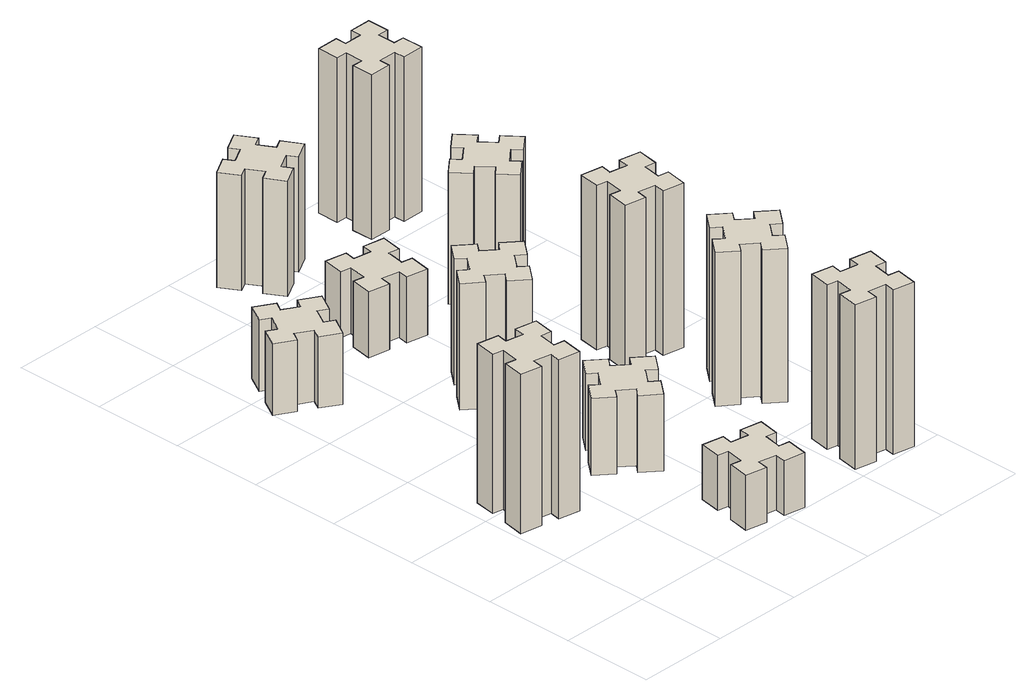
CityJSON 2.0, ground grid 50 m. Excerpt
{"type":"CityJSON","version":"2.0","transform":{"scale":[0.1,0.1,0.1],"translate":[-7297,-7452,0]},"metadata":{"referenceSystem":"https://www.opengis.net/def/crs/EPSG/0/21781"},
"CityObjects":{
"building1":{"type":"Building","attributes":{"class":"1000","function":"1000","usage":"1000","yearOfConstruction":2016,"roofType":"1000","measuredHeight":87,"storeysAboveGround":30,"storeysBelowGround":0},"geometry":[{"type":"Solid","lod":"1","boundaries":[[[[0,1,2,3,4,5,6,7,8,9,10,11,12,13,14,15,16,17,18,19]],[[17,16,20,21]],[[16,15,22,20]],[[15,14,23,22]],[[14,13,24,23]],[[13,12,25,24]],[[12,11,26,25]],[[11,10,27,26]],[[10,9,28,27]],[[9,8,29,28]],[[8,7,30,29]],[[7,6,31,30]],[[6,5,32,31]],[[5,4,33,32]],[[4,3,34,33]],[[3,2,35,34]],[[2,1,36,35]],[[1,0,37,36]],[[0,19,38,37]],[[19,18,39,38]],[[18,17,21,39]],[[24,25,26,27,28,29,30,31,32,33,34,35,36,37,38,39,21,20,22,23]]]]}]},
"building2":{"type":"Building","attributes":{"class":"1000","function":"1000","usage":"1000","yearOfConstruction":2016,"roofType":"1000","measuredHeight":39,"storeysAboveGround":30,"storeysBelowGround":0},"geometry":[{"type":"Solid","lod":"1","boundaries":[[[[40,41,42,43,44,45,46,47,48,49,50,51,52,53,54,55,56,57,58,59]],[[57,56,60,61]],[[56,55,62,60]],[[55,54,63,62]],[[54,53,64,63]],[[53,52,65,64]],[[52,51,66,65]],[[51,50,67,66]],[[50,49,68,67]],[[49,48,69,68]],[[48,47,70,69]],[[47,46,71,70]],[[46,45,72,71]],[[45,44,73,72]],[[44,43,74,73]],[[43,42,75,74]],[[42,41,76,75]],[[41,40,77,76]],[[40,59,78,77]],[[59,58,79,78]],[[58,57,61,79]],[[64,65,66,67,68,69,70,71,72,73,74,75,76,77,78,79,61,60,62,63]]]]}]},
"building3":{"type":"Building","attributes":{"class":"1000","function":"1000","usage":"1000","yearOfConstruction":2016,"roofType":"1000","measuredHeight":30,"storeysAboveGround":30,"storeysBelowGround":0},"geometry":[{"type":"Solid","lod":"1","boundaries":[[[[80,81,82,83,84,85,86,87,88,89,90,91,92,93,94,95,96,97,98,99]],[[97,96,100,101]],[[96,95,102,100]],[[95,94,103,102]],[[94,93,104,103]],[[93,92,105,104]],[[92,91,106,105]],[[91,90,107,106]],[[90,89,108,107]],[[89,88,109,108]],[[88,87,110,109]],[[87,86,111,110]],[[86,85,112,111]],[[85,84,113,112]],[[84,83,114,113]],[[83,82,115,114]],[[82,81,116,115]],[[81,80,117,116]],[[80,99,118,117]],[[99,98,119,118]],[[98,97,101,119]],[[104,105,106,107,108,109,110,111,112,113,114,115,116,117,118,119,101,100,102,103]]]]}]},
"building4":{"type":"Building","attributes":{"class":"1000","function":"1000","usage":"1000","yearOfConstruction":2016,"roofType":"1000","measuredHeight":42,"storeysAboveGround":30,"storeysBelowGround":0},"geometry":[{"type":"Solid","lod":"1","boundaries":[[[[120,121,122,123,124,125,126,127,128,129,130,131,132,133,134,135,136,137,138,139]],[[137,136,140,141]],[[136,135,142,140]],[[135,134,143,142]],[[134,133,144,143]],[[133,132,145,144]],[[132,131,146,145]],[[131,130,147,146]],[[130,129,148,147]],[[129,128,149,148]],[[128,127,150,149]],[[127,126,151,150]],[[126,125,152,151]],[[125,124,153,152]],[[124,123,154,153]],[[123,122,155,154]],[[122,121,156,155]],[[121,120,157,156]],[[120,139,158,157]],[[139,138,159,158]],[[138,137,141,159]],[[144,145,146,147,148,149,150,151,152,153,154,155,156,157,158,159,141,140,142,143]]]]}]},
"building5":{"type":"Building","attributes":{"class":"1000","function":"1000","usage":"1000","yearOfConstruction":2016,"roofType":"1000","measuredHeight":69,"storeysAboveGround":30,"storeysBelowGround":0},"geometry":[{"type":"Solid","lod":"1","boundaries":[[[[160,161,162,163,164,165,166,167,168,169,170,171,172,173,174,175,176,177,178,179]],[[177,176,180,181]],[[176,175,182,180]],[[175,174,183,182]],[[174,173,184,183]],[[173,172,185,184]],[[172,171,186,185]],[[171,170,187,186]],[[170,169,188,187]],[[169,168,189,188]],[[168,167,190,189]],[[167,166,191,190]],[[166,165,192,191]],[[165,164,193,192]],[[164,163,194,193]],[[163,162,195,194]],[[162,161,196,195]],[[161,160,197,196]],[[160,179,198,197]],[[179,178,199,198]],[[178,177,181,199]],[[184,185,186,187,188,189,190,191,192,193,194,195,196,197,198,199,181,180,182,183]]]]}]},
"building6":{"type":"Building","attributes":{"class":"1000","function":"1000","usage":"1000","yearOfConstruction":2016,"roofType":"1000","measuredHeight":36,"storeysAboveGround":30,"storeysBelowGround":0},"geometry":[{"type":"Solid","lod":"1","boundaries":[[[[200,201,202,203,204,205,206,207,208,209,210,211,212,213,214,215,216,217,218,219]],[[217,216,220,221]],[[216,215,222,220]],[[215,214,223,222]],[[214,213,224,223]],[[213,212,225,224]],[[212,211,226,225]],[[211,210,227,226]],[[210,209,228,227]],[[209,208,229,228]],[[208,207,230,229]],[[207,206,231,230]],[[206,205,232,231]],[[205,204,233,232]],[[204,203,234,233]],[[203,202,235,234]],[[202,201,236,235]],[[201,200,237,236]],[[200,219,238,237]],[[219,218,239,238]],[[218,217,221,239]],[[224,225,226,227,228,229,230,231,232,233,234,235,236,237,238,239,221,220,222,223]]]]}]},
"building7":{"type":"Building","attributes":{"class":"1000","function":"1000","usage":"1000","yearOfConstruction":2016,"roofType":"1000","measuredHeight":90,"storeysAboveGround":30,"storeysBelowGround":0},"geometry":[{"type":"Solid","lod":"1","boundaries":[[[[240,241,242,243,244,245,246,247,248,249,250,251,252,253,254,255,256,257,258,259]],[[257,256,260,261]],[[256,255,262,260]],[[255,254,263,262]],[[254,253,264,263]],[[253,252,265,264]],[[252,251,266,265]],[[251,250,267,266]],[[250,249,268,267]],[[249,248,269,268]],[[248,247,270,269]],[[247,246,271,270]],[[246,245,272,271]],[[245,244,273,272]],[[244,243,274,273]],[[243,242,275,274]],[[242,241,276,275]],[[241,240,277,276]],[[240,259,278,277]],[[259,258,279,278]],[[258,257,261,279]],[[264,265,266,267,268,269,270,271,272,273,274,275,276,277,278,279,261,260,262,263]]]]}]},
"building8":{"type":"Building","attributes":{"class":"1000","function":"1000","usage":"1000","yearOfConstruction":2016,"roofType":"1000","measuredHeight":63,"storeysAboveGround":30,"storeysBelowGround":0},"geometry":[{"type":"Solid","lod":"1","boundaries":[[[[280,281,282,283,284,285,286,287,288,289,290,291,292,293,294,295,296,297,298,299]],[[297,296,300,301]],[[296,295,302,300]],[[295,294,303,302]],[[294,293,304,303]],[[293,292,305,304]],[[292,291,306,305]],[[291,290,307,306]],[[290,289,308,307]],[[289,288,309,308]],[[288,287,310,309]],[[287,286,311,310]],[[286,285,312,311]],[[285,284,313,312]],[[284,283,314,313]],[[283,282,315,314]],[[282,281,316,315]],[[281,280,317,316]],[[280,299,318,317]],[[299,298,319,318]],[[298,297,301,319]],[[304,305,306,307,308,309,310,311,312,313,314,315,316,317,318,319,301,300,302,303]]]]}]},
"building9":{"type":"Building","attributes":{"class":"1000","function":"1000","usage":"1000","yearOfConstruction":2016,"roofType":"1000","measuredHeight":84,"storeysAboveGround":30,"storeysBelowGround":0},"geometry":[{"type":"Solid","lod":"1","boundaries":[[[[320,321,322,323,324,325,326,327,328,329,330,331,332,333,334,335,336,337,338,339]],[[337,336,340,341]],[[336,335,342,340]],[[335,334,343,342]],[[334,333,344,343]],[[333,332,345,344]],[[332,331,346,345]],[[331,330,347,346]],[[330,329,348,347]],[[329,328,349,348]],[[328,327,350,349]],[[327,326,351,350]],[[326,325,352,351]],[[325,324,353,352]],[[324,323,354,353]],[[323,322,355,354]],[[322,321,356,355]],[[321,320,357,356]],[[320,339,358,357]],[[339,338,359,358]],[[338,337,341,359]],[[344,345,346,347,348,349,350,351,352,353,354,355,356,357,358,359,341,340,342,343]]]]}]},
"building10":{"type":"Building","attributes":{"class":"1000","function":"1000","usage":"1000","yearOfConstruction":2016,"roofType":"1000","measuredHeight":90,"storeysAboveGround":30,"storeysBelowGround":0},"geometry":[{"type":"Solid","lod":"1","boundaries":[[[[360,361,362,363,364,365,366,367,368,369,370,371,372,373,374,375,376,377,378,379]],[[377,376,380,381]],[[376,375,382,380]],[[375,374,383,382]],[[374,373,384,383]],[[373,372,385,384]],[[372,371,386,385]],[[371,370,387,386]],[[370,369,388,387]],[[369,368,389,388]],[[368,367,390,389]],[[367,366,391,390]],[[366,365,392,391]],[[365,364,393,392]],[[364,363,394,393]],[[363,362,395,394]],[[362,361,396,395]],[[361,360,397,396]],[[360,379,398,397]],[[379,378,399,398]],[[378,377,381,399]],[[384,385,386,387,388,389,390,391,392,393,394,395,396,397,398,399,381,380,382,383]]]]}]},
"building11":{"type":"Building","attributes":{"class":"1000","function":"1000","usage":"1000","yearOfConstruction":2016,"roofType":"1000","measuredHeight":72,"storeysAboveGround":30,"storeysBelowGround":0},"geometry":[{"type":"Solid","lod":"1","boundaries":[[[[400,401,402,403,404,405,406,407,408,409,410,411,412,413,414,415,416,417,418,419]],[[417,416,420,421]],[[416,415,422,420]],[[415,414,423,422]],[[414,413,424,423]],[[413,412,425,424]],[[412,411,426,425]],[[411,410,427,426]],[[410,409,428,427]],[[409,408,429,428]],[[408,407,430,429]],[[407,406,431,430]],[[406,405,432,431]],[[405,404,433,432]],[[404,403,434,433]],[[403,402,435,434]],[[402,401,436,435]],[[401,400,437,436]],[[400,419,438,437]],[[419,418,439,438]],[[418,417,421,439]],[[424,425,426,427,428,429,430,431,432,433,434,435,436,437,438,439,421,420,422,423]]]]}]},
"building12":{"type":"Building","attributes":{"class":"1000","function":"1000","usage":"1000","yearOfConstruction":2016,"roofType":"1000","measuredHeight":90,"storeysAboveGround":30,"storeysBelowGround":0},"geometry":[{"type":"Solid","lod":"1","boundaries":[[[[440,441,442,443,444,445,446,447,448,449,450,451,452,453,454,455,456,457,458,459]],[[457,456,460,461]],[[456,455,462,460]],[[455,454,463,462]],[[454,453,464,463]],[[453,452,465,464]],[[452,451,466,465]],[[451,450,467,466]],[[450,449,468,467]],[[449,448,469,468]],[[448,447,470,469]],[[447,446,471,470]],[[446,445,472,471]],[[445,444,473,472]],[[444,443,474,473]],[[443,442,475,474]],[[442,441,476,475]],[[441,440,477,476]],[[440,459,478,477]],[[459,458,479,478]],[[458,457,461,479]],[[464,465,466,467,468,469,470,471,472,473,474,475,476,477,478,479,461,460,462,463]]]]}]}
},
"vertices":[
[335,877,0],[352,975,0],[411,965,0],[432,1083,0],[314,1104,0],[304,1045,0],[205,1062,0],[216,1121,0],[97,1142,0],[77,1024,0],[136,1014,0],[118,915,0],[59,926,0],[38,807,0],[157,787,0],[167,846,0],[265,828,0],[255,769,0],[373,748,0],[394,867,0],[265,828,870],[255,769,870],[167,846,870],[157,787,870],[38,807,870],[59,926,870],[118,915,870],[136,1014,870],[77,1024,870],[97,1142,870],[216,1121,870],[205,1062,870],[304,1045,870],[314,1104,870],[432,1083,870],[411,965,870],[352,975,870],[335,877,870],[394,867,870],[373,748,870],
[306,2327,0],[356,2414,0],[408,2384,0],[468,2488,0],[364,2548,0],[334,2496,0],[247,2546,0],[277,2598,0],[173,2658,0],[113,2554,0],[165,2524,0],[115,2437,0],[63,2467,0],[3,2363,0],[107,2303,0],[137,2355,0],[224,2305,0],[194,2253,0],[298,2193,0],[358,2297,0],[224,2305,390],[194,2253,390],[137,2355,390],[107,2303,390],[3,2363,390],[63,2467,390],[115,2437,390],[165,2524,390],[113,2554,390],[173,2658,390],[277,2598,390],[247,2546,390],[334,2496,390],[364,2548,390],[468,2488,390],[408,2384,390],[356,2414,390],[306,2327,390],[358,2297,390],[298,2193,390],
[876,274,0],[858,175,0],[799,186,0],[778,67,0],[897,47,0],[907,106,0],[1005,88,0],[995,29,0],[1113,8,0],[1134,127,0],[1075,137,0],[1092,235,0],[1151,225,0],[1172,343,0],[1054,364,0],[1044,305,0],[945,322,0],[956,381,0],[837,402,0],[817,284,0],[945,322,300],[956,381,300],[1044,305,300],[1054,364,300],[1172,343,300],[1151,225,300],[1092,235,300],[1075,137,300],[1134,127,300],[1113,8,300],[995,29,300],[1005,88,300],[907,106,300],[897,47,300],[778,67,300],[799,186,300],[858,175,300],[876,274,300],[817,284,300],[837,402,300],
[927,836,0],[992,913,0],[1038,874,0],[1115,966,0],[1023,1043,0],[984,997,0],[908,1062,0],[946,1108,0],[854,1185,0],[777,1093,0],[823,1054,0],[759,978,0],[713,1016,0],[636,924,0],[728,847,0],[766,893,0],[843,829,0],[804,783,0],[896,706,0],[973,798,0],[843,829,420],[804,783,420],[766,893,420],[728,847,420],[636,924,420],[713,1016,420],[759,978,420],[823,1054,420],[777,1093,420],[854,1185,420],[946,1108,420],[908,1062,420],[984,997,420],[1023,1043,420],[1115,966,420],[1038,874,420],[992,913,420],[927,836,420],[973,798,420],[896,706,420],
[984,1837,0],[908,1902,0],[946,1948,0],[854,2025,0],[777,1933,0],[823,1894,0],[759,1818,0],[713,1856,0],[636,1764,0],[728,1687,0],[766,1733,0],[843,1669,0],[804,1623,0],[896,1546,0],[973,1638,0],[927,1676,0],[992,1753,0],[1038,1714,0],[1115,1806,0],[1023,1883,0],[992,1753,690],[1038,1714,690],[927,1676,690],[973,1638,690],[896,1546,690],[804,1623,690],[843,1669,690],[766,1733,690],[728,1687,690],[636,1764,690],[713,1856,690],[759,1818,690],[823,1894,690],[777,1933,690],[854,2025,690],[946,1948,690],[908,1902,690],[984,1837,690],[1023,1883,690],[1115,1806,690],
[944,2625,0],[845,2642,0],[856,2701,0],[737,2722,0],[717,2604,0],[776,2594,0],[758,2495,0],[699,2506,0],[678,2387,0],[797,2367,0],[807,2426,0],[905,2408,0],[895,2349,0],[1013,2328,0],[1034,2447,0],[975,2457,0],[992,2555,0],[1051,2545,0],[1072,2663,0],[954,2684,0],[992,2555,360],[1051,2545,360],[975,2457,360],[1034,2447,360],[1013,2328,360],[895,2349,360],[905,2408,360],[807,2426,360],[797,2367,360],[678,2387,360],[699,2506,360],[758,2495,360],[776,2594,360],[717,2604,360],[737,2722,360],[856,2701,360],[845,2642,360],[944,2625,360],[954,2684,360],[1072,2663,360],
[1784,305,0],[1685,322,0],[1696,381,0],[1577,402,0],[1557,284,0],[1616,274,0],[1598,175,0],[1539,186,0],[1518,67,0],[1637,47,0],[1647,106,0],[1745,88,0],[1735,29,0],[1853,8,0],[1874,127,0],[1815,137,0],[1832,235,0],[1891,225,0],[1912,343,0],[1794,364,0],[1832,235,900],[1891,225,900],[1815,137,900],[1874,127,900],[1853,8,900],[1735,29,900],[1745,88,900],[1647,106,900],[1637,47,900],[1518,67,900],[1539,186,900],[1598,175,900],[1616,274,900],[1557,284,900],[1577,402,900],[1696,381,900],[1685,322,900],[1784,305,900],[1794,364,900],[1912,343,900],
[996,3277,0],[946,3364,0],[998,3394,0],[938,3498,0],[834,3438,0],[864,3386,0],[777,3336,0],[747,3388,0],[643,3328,0],[703,3224,0],[755,3254,0],[805,3167,0],[753,3137,0],[813,3033,0],[917,3093,0],[887,3145,0],[974,3195,0],[1004,3143,0],[1108,3203,0],[1048,3307,0],[974,3195,630],[1004,3143,630],[887,3145,630],[917,3093,630],[813,3033,630],[753,3137,630],[805,3167,630],[755,3254,630],[703,3224,630],[643,3328,630],[747,3388,630],[777,3336,630],[864,3386,630],[834,3438,630],[938,3498,630],[998,3394,630],[946,3364,630],[996,3277,630],[1048,3307,630],[1108,3203,630],
[1767,836,0],[1832,913,0],[1878,874,0],[1955,966,0],[1863,1043,0],[1824,997,0],[1748,1062,0],[1786,1108,0],[1694,1185,0],[1617,1093,0],[1663,1054,0],[1599,978,0],[1553,1016,0],[1476,924,0],[1568,847,0],[1606,893,0],[1683,829,0],[1644,783,0],[1736,706,0],[1813,798,0],[1683,829,840],[1644,783,840],[1606,893,840],[1568,847,840],[1476,924,840],[1553,1016,840],[1599,978,840],[1663,1054,840],[1617,1093,840],[1694,1185,840],[1786,1108,840],[1748,1062,840],[1824,997,840],[1863,1043,840],[1955,966,840],[1878,874,840],[1832,913,840],[1767,836,840],[1813,798,840],[1736,706,840],
[1547,1486,0],[1645,1468,0],[1635,1409,0],[1753,1388,0],[1774,1507,0],[1715,1517,0],[1732,1615,0],[1791,1605,0],[1812,1723,0],[1694,1744,0],[1684,1685,0],[1585,1702,0],[1596,1761,0],[1477,1782,0],[1457,1664,0],[1516,1654,0],[1498,1555,0],[1439,1566,0],[1418,1447,0],[1537,1427,0],[1498,1555,900],[1439,1566,900],[1516,1654,900],[1457,1664,900],[1477,1782,900],[1596,1761,900],[1585,1702,900],[1684,1685,900],[1694,1744,900],[1812,1723,900],[1791,1605,900],[1732,1615,900],[1715,1517,900],[1774,1507,900],[1753,1388,900],[1635,1409,900],[1645,1468,900],[1547,1486,900],[1537,1427,900],[1418,1447,900],
[1483,2542,0],[1406,2477,0],[1368,2523,0],[1276,2446,0],[1353,2354,0],[1399,2393,0],[1463,2316,0],[1417,2278,0],[1494,2186,0],[1586,2263,0],[1548,2309,0],[1624,2373,0],[1663,2327,0],[1755,2404,0],[1678,2496,0],[1632,2458,0],[1567,2534,0],[1613,2573,0],[1536,2665,0],[1444,2588,0],[1567,2534,720],[1613,2573,720],[1632,2458,720],[1678,2496,720],[1755,2404,720],[1663,2327,720],[1624,2373,720],[1548,2309,720],[1586,2263,720],[1494,2186,720],[1417,2278,720],[1463,2316,720],[1399,2393,720],[1353,2354,720],[1276,2446,720],[1368,2523,720],[1406,2477,720],[1483,2542,720],[1444,2588,720],[1536,2665,720],
[1565,3155,0],[1665,3155,0],[1665,3095,0],[1785,3095,0],[1785,3215,0],[1725,3215,0],[1725,3315,0],[1785,3315,0],[1785,3435,0],[1665,3435,0],[1665,3375,0],[1565,3375,0],[1565,3435,0],[1445,3435,0],[1445,3315,0],[1505,3315,0],[1505,3215,0],[1445,3215,0],[1445,3095,0],[1565,3095,0],[1505,3215,900],[1445,3215,900],[1505,3315,900],[1445,3315,900],[1445,3435,900],[1565,3435,900],[1565,3375,900],[1665,3375,900],[1665,3435,900],[1785,3435,900],[1785,3315,900],[1725,3315,900],[1725,3215,900],[1785,3215,900],[1785,3095,900],[1665,3095,900],[1665,3155,900],[1565,3155,900],[1565,3095,900],[1445,3095,900]
]}
